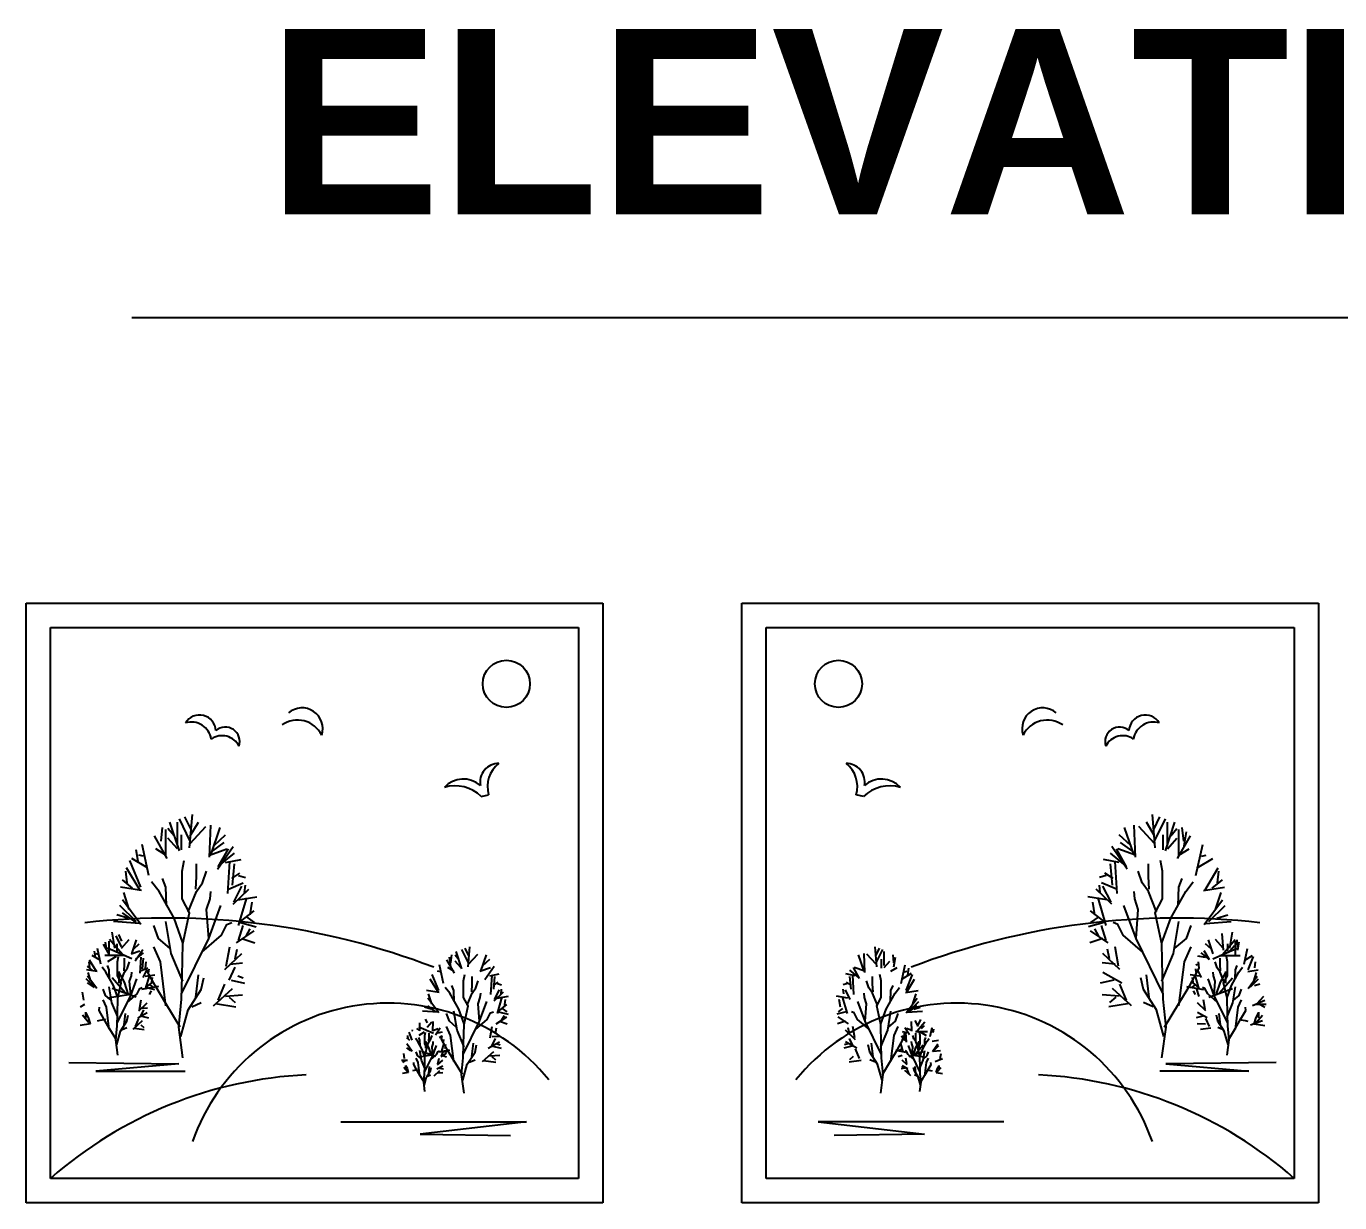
# Model space of a CAD drawing. Header units: inches. Extents: x 6.7 to 49.2, y 11 to 35.8.
# Drawn here: x 46.343 to 46.909, y 13.651 to 14.159 of the extents above; entities that cross this region are included whole.
import ezdxf

# ---------------------------------------------------------------- set-up
doc = ezdxf.new("R2010")
doc.units = ezdxf.units.IN
doc.header["$MEASUREMENT"] = 0
doc.layers.add('02', color=2, linetype='Continuous')
doc.styles.add('HT', font='swisseb.ttf')

msp = doc.modelspace()

# ---------------------------------------------------------------- linework, layer by layer
at = {"layer": '02'}
for p, q in [((46.38817434579303, 14.03283965956213), (47.2567008222284, 14.03283965956213)), ((46.34261989391578, 13.90957110441083), (46.5914061248366, 13.90957110441083)), ((46.34261989391578, 13.650915932162), (46.34261989391578, 13.90957110441083)), ((46.5914061248366, 13.90957110441083), (46.5914061248366, 13.650915932162)), ((46.65140612477606, 13.90957110441083), (46.90019235581329, 13.90957110441083)), ((46.65140612477606, 13.650915932162), (46.65140612477606, 13.90957110441083)), ((46.90019235581329, 13.90957110441083), (46.90019235581329, 13.650915932162)), ((46.35311989389064, 13.89907110440688), (46.58090612486174, 13.89907110440688)), ((46.35311989389064, 13.66141593216595), (46.35311989389064, 13.89907110440688)), ((46.58090612486174, 13.89907110440688), (46.58090612486174, 13.66141593216595)), ((46.66190612486733, 13.89907110440688), (46.88969235572202, 13.89907110440688)), ((46.66190612486733, 13.66141593216595), (46.66190612486733, 13.89907110440688)), ((46.88969235572202, 13.89907110440688), (46.88969235572202, 13.66141593216595)), ((46.538936724264, 13.8261755882311), (46.54211921881122, 13.8269702693258)), ((46.70387552546507, 13.8261755882311), (46.70069303080143, 13.8269702693258)), ((46.36094243308233, 13.71142910128835), (46.40845846881328, 13.71089584574363)), ((46.40845846881328, 13.71089584574363), (46.37268785697577, 13.70769620294302)), ((46.88186981653033, 13.71142910128835), (46.83435378079938, 13.71089584574363)), ((46.83435378079938, 13.71089584574363), (46.8701243927533, 13.70769620294302)), ((46.37268785697577, 13.70769620294302), (46.41112795654388, 13.70769620294302)), ((46.8701243927533, 13.70769620294302), (46.83168429306878, 13.70769620294302)), ((46.47839808052575, 13.68583239698343), (46.55848150405271, 13.68583239698343)), ((46.55848150405271, 13.68583239698343), (46.51256687911862, 13.68049973200393)), ((46.51256687911862, 13.68049973200393), (46.55154091651255, 13.6799664764592)), ((46.7644141690869, 13.68583239698343), (46.68433074567636, 13.68583239698343)), ((46.68433074567636, 13.68583239698343), (46.73024537061045, 13.68049973200393)), ((46.73024537061045, 13.68049973200393), (46.69127133321652, 13.6799664764592)), ((46.58090612486174, 13.66141593216595), (46.35311989389064, 13.66141593216595)), ((46.88969235572202, 13.66141593216595), (46.66190612486733, 13.66141593216595)), ((46.5914061248366, 13.650915932162), (46.34261989391578, 13.650915932162)), ((46.90019235581329, 13.650915932162), (46.65140612477606, 13.650915932162))]:
    msp.add_line(p, q, dxfattribs=at)
for points in [[(46.41340482987633, 13.80686592137933), (46.40871805914847, 13.81653686840288)], [(46.41370094388893, 13.81193012683504), (46.4110614445124, 13.81745982185091)], [(46.41311382125767, 13.80410508670754), (46.4142880666366, 13.81837474962665)], [(46.8296984284714, 13.80410508669299), (46.82852418309247, 13.81837474961209)], [(46.82911130584014, 13.81193012682049), (46.83175080521667, 13.81745982185091)], [(46.82940741985274, 13.80686592136478), (46.8340941905806, 13.81653686838833)], [(46.40080977192318, 13.80686592137933), (46.40139689455444, 13.81285308028307)], [(46.40286214855203, 13.80041327290089), (46.40286214855203, 13.81193012683504)], [(46.40637467390096, 13.80916929216325), (46.40374027991837, 13.81238759072291)], [(46.40871805914847, 13.80271664368481), (46.4046184112847, 13.81515645106699)], [(46.40783992789855, 13.80502001446873), (46.40783992789855, 13.81515645106699)], [(46.41340482987633, 13.80916929216325), (46.41692246050278, 13.81515645106699)], [(46.41340482987633, 13.80594296791675), (46.42014397723304, 13.81331054417094)], [(46.42160923123063, 13.79995580901302), (46.42219635386189, 13.81377603373109)], [(46.42219635386189, 13.80087876246104), (46.42629600184208, 13.81285308028307)], [(46.82061589586718, 13.80087876246104), (46.81651624788699, 13.81285308026851)], [(46.82120301849844, 13.79995580899847), (46.82061589586718, 13.81377603373109)], [(46.82940741985274, 13.80594296791675), (46.82266827249603, 13.81331054415638)], [(46.82940741985274, 13.8091692921487), (46.8258897892263, 13.81515645106699)], [(46.8340941905806, 13.80271664367026), (46.83819383844437, 13.81515645106699)], [(46.83497232183052, 13.80502001446873), (46.83497232183052, 13.81515645106699)], [(46.83643757582811, 13.8091692921487), (46.8390719698107, 13.81238759070836)], [(46.83995010117704, 13.80041327288633), (46.83995010117704, 13.81193012682049)], [(46.84200247780589, 13.80686592136478), (46.84141535517463, 13.81285308026851)], [(46.84200247780589, 13.80410508669299), (46.84317672318483, 13.81100717337246)], [(46.39553587856406, 13.79213076888552), (46.39260537056887, 13.80548550404344)], [(46.40344416590577, 13.79949834512515), (46.39787926392799, 13.80916929216325)], [(46.40783992789855, 13.80363959713283), (46.40374027991837, 13.80824633871523)], [(46.4095961905148, 13.80318213325952), (46.4095961905148, 13.80962675605112)], [(46.42307448522823, 13.80271664368481), (46.42805736996868, 13.80640043180462)], [(46.42366160785949, 13.80502001446873), (46.428639387206, 13.80962675605112)], [(46.81915064186958, 13.80502001446873), (46.81417286252307, 13.80962675603657)], [(46.81973776450084, 13.80271664367026), (46.81475487976039, 13.80640043180462)], [(46.83321605921427, 13.80318213324496), (46.83321605921427, 13.80962675603657)], [(46.83497232183052, 13.80363959713283), (46.8390719698107, 13.80824633870067)], [(46.8393680838233, 13.79949834512515), (46.84493298580108, 13.8091692921487)], [(46.84727637116501, 13.79213076887097), (46.8502068791602, 13.80548550402888)], [(46.39494875581639, 13.79534906744518), (46.38820960857609, 13.79949834512515)], [(46.39084910795262, 13.79811792778925), (46.38997097658628, 13.80318213325952)], [(46.39319249320013, 13.80041327290089), (46.39114011657128, 13.80087876246104)], [(46.40286214855203, 13.80087876246104), (46.39846638655925, 13.80363959713283)], [(46.42160923123063, 13.80087876246104), (46.42922650983726, 13.80363959713283)], [(46.42512686185708, 13.79489160355731), (46.43186600921379, 13.80456255058086)], [(46.42541787059216, 13.79581455700533), (46.42981363258494, 13.80363959713283)], [(46.42571398460476, 13.7962720208932), (46.43244802656753, 13.80180171592362)], [(46.81709826512432, 13.79627202087865), (46.81036422316154, 13.80180171590907)], [(46.81768538787199, 13.79489160354276), (46.81094624051528, 13.80456255058086)], [(46.81739437913691, 13.79581455700533), (46.81299861714413, 13.80363959713283)], [(46.82120301849844, 13.80087876246104), (46.81358573989181, 13.80363959713283)], [(46.83995010117704, 13.80087876246104), (46.84434586316982, 13.80363959713283)], [(46.84786349391268, 13.79534906743062), (46.85460264115298, 13.79949834512515)], [(46.84961975652894, 13.80041327288633), (46.85167213315779, 13.80087876246104)], [(46.38616233722476, 13.78890444465357), (46.3855752145935, 13.79396865010928)], [(46.39172723920254, 13.78567812040707), (46.38586622321216, 13.79534906744518)], [(46.3920182478212, 13.78705853774297), (46.38733147720976, 13.79857539167712)], [(46.41018331326248, 13.71337474961617), (46.40842705052981, 13.72672948477409), (46.4095961905148, 13.73870380258156), (46.4098923045274, 13.74884023917982), (46.41018331326248, 13.7626524382256), (46.41311382125767, 13.77600717338352), (46.4098923045274, 13.78199433228726), (46.4098923045274, 13.79396865010928), (46.41077043589374, 13.79857539167712)], [(46.41252669850999, 13.77647266294368), (46.41604432925286, 13.7852206565192), (46.41867872323544, 13.78890444465357), (46.42044009124564, 13.79396865010928)], [(46.4157533206342, 13.78614360998178), (46.41604432925286, 13.79166527932536), (46.41604432925286, 13.79719497434123)], [(46.428639387206, 13.7976524382291), (46.43537853456272, 13.79903285556499)], [(46.42952262396628, 13.78429770307118), (46.4304007552162, 13.79811792778925)], [(46.43156989520119, 13.78798149119099), (46.43244802656753, 13.79719497434123)], [(46.81417286252307, 13.79765243821454), (46.80743371516635, 13.79903285555044)], [(46.81124235452788, 13.78798149119099), (46.81036422316154, 13.79719497434123)], [(46.81328962576279, 13.78429770307118), (46.81241149451287, 13.79811792778925)], [(46.83028555121908, 13.77647266294368), (46.82676792047621, 13.7852206565192), (46.82413352649363, 13.78890444463902), (46.82237215848343, 13.79396865009473)], [(46.82705892909487, 13.78614360996723), (46.82676792047621, 13.79166527931081), (46.82676792047621, 13.79719497434123)], [(46.83262893646659, 13.71337474961617), (46.83438519919926, 13.72672948477409), (46.83321605921427, 13.73870380258156), (46.83291994520167, 13.74884023917982), (46.83262893646659, 13.7626524382256), (46.8296984284714, 13.77600717336897), (46.83291994520167, 13.78199433228726), (46.83291994520167, 13.79396865009473), (46.83204181383533, 13.79857539167712)], [(46.85108501052653, 13.78567812040707), (46.85694602651691, 13.79534906743062)], [(46.85664991250431, 13.78890444463902), (46.85723703513557, 13.79396865009473)], [(46.38850572258869, 13.7866010738551), (46.38410996059591, 13.79028486198947)], [(46.41018331326248, 13.76311792778576), (46.40637467390096, 13.77370380258505), (46.39993164055684, 13.7852206565192), (46.396710123943, 13.78936190852689)], [(46.40315315717069, 13.77923349761547), (46.40286214855203, 13.78705853774297), (46.40139689455444, 13.79074232586278)], [(46.42981363258494, 13.78614360998178), (46.43625666581264, 13.78890444465357)], [(46.43127888658253, 13.79074232586278), (46.43479141181504, 13.79304569666126)], [(46.43420939457772, 13.79213076888552), (46.43713990257291, 13.79120781543749)], [(46.80860285515135, 13.79213076887097), (46.80567234715616, 13.79120781542294)], [(46.81299861714413, 13.78614360996723), (46.80655558391643, 13.78890444463902)], [(46.81153336314654, 13.79074232586278), (46.80802083791403, 13.7930456966467)], [(46.83262893646659, 13.76311792778576), (46.83643757582811, 13.77370380258505), (46.84288060917223, 13.7852206565192), (46.84610212578608, 13.78936190852689)], [(46.83965909255838, 13.77923349761547), (46.83995010117704, 13.78705853774297), (46.84141535517463, 13.79074232586278)], [(46.85430652714038, 13.7866010738551), (46.85870228913316, 13.79028486197491)], [(46.39231436195021, 13.78567812040707), (46.38323182922957, 13.78705853774297)], [(46.3870404685911, 13.77738759071942), (46.38469708322717, 13.78475516695905)], [(46.42131822261197, 13.76495580900952), (46.42044009124564, 13.77738759071942), (46.42190534524323, 13.78199433228726), (46.42219635386189, 13.7852206565192)], [(46.43186600921379, 13.77969096150334), (46.43860005117656, 13.78614360998178)], [(46.43215701794887, 13.78061391495136), (46.43567464857531, 13.78752402731768)], [(46.43391328056512, 13.78153686839939), (46.44211768191943, 13.78291728573528)], [(46.43684378856031, 13.78475516695905), (46.43713990257291, 13.78798149119099)], [(46.80889896916395, 13.78153686839939), (46.80069456780964, 13.78291728573528)], [(46.81094624051528, 13.77969096148879), (46.80421219855251, 13.78614360996723)], [(46.80596846116876, 13.7847551669445), (46.80567234715616, 13.78798149119099)], [(46.8106552317802, 13.78061391495136), (46.80713760115376, 13.78752402730312)], [(46.8214940271171, 13.76495580900952), (46.82237215848343, 13.77738759070487), (46.82090690448584, 13.78199433228726), (46.82061589586718, 13.7852206565192)], [(46.85049788777886, 13.78567812040707), (46.8595804204995, 13.78705853774297)], [(46.85577178113797, 13.77738759070487), (46.8581151665019, 13.7847551669445)], [(46.38997097658628, 13.77232338524916), (46.38294082061091, 13.77923349761547)], [(46.3920182478212, 13.77094296791326), (46.38410996059591, 13.78153686839939)], [(46.4095961905148, 13.74100717338003), (46.42131822261197, 13.76495580900952), (46.42659211597109, 13.77923349761547)], [(46.43420939457772, 13.77048550403994), (46.43772191992664, 13.78245982184741)], [(46.43450040319638, 13.77186592137584), (46.44094854193443, 13.77693012683155)], [(46.43918717392424, 13.77508421992095), (46.44006530517416, 13.78061391495136)], [(46.80831184653269, 13.77186592136129), (46.80186370779464, 13.776930126817)], [(46.80362507580483, 13.77508421992095), (46.80274694455491, 13.78061391495136)], [(46.80860285515135, 13.77048550402539), (46.80509032980243, 13.78245982184741)], [(46.83321605921427, 13.74100717336548), (46.8214940271171, 13.76495580900952), (46.81622013375798, 13.77923349761547)], [(46.85079400190787, 13.77094296791326), (46.85870228913316, 13.78153686839939)], [(46.85284127314279, 13.77232338524916), (46.85987142911816, 13.77923349761547)], [(46.39143623058388, 13.77140043180113), (46.38030132123438, 13.77232338524916)], [(46.38645334584342, 13.77370380258505), (46.38176657523198, 13.77508421992095)], [(46.38997097658628, 13.77186592137584), (46.38410996059591, 13.77600717338352)], [(46.41018331326248, 13.7465368683959), (46.40520553391596, 13.75851118621792), (46.40286214855203, 13.77232338524916)], [(46.41838771461678, 13.75896865010579), (46.42688312458975, 13.76633622634542), (46.42922650983726, 13.77094296791326), (46.43127888658253, 13.77186592137584)], [(46.43508752594406, 13.77186592137584), (46.44182667330077, 13.77002001446523)], [(46.43772191992664, 13.77416929215976), (46.44094854193443, 13.77186592137584)], [(46.80772472378501, 13.77186592136129), (46.8009855764283, 13.77002001446523)], [(46.80509032980243, 13.77416929214521), (46.80186370779464, 13.77186592136129)], [(46.82442453511229, 13.75896865009124), (46.81592912513932, 13.76633622634542), (46.81358573989181, 13.77094296791326), (46.81153336314654, 13.77186592136129)], [(46.83262893646659, 13.7465368683959), (46.83760671581311, 13.75851118621792), (46.83995010117704, 13.77232338524916)], [(46.85137601914519, 13.77140043180113), (46.86251092849469, 13.77232338524916)], [(46.85635890388565, 13.77370380258505), (46.86104567449709, 13.77508421992095)], [(46.38088844386564, 13.76081455700184), (46.37971419848671, 13.76771664368131)], [(46.38370864741208, 13.76128503600627), (46.38136526216456, 13.76612050952533)], [(46.38385670441838, 13.76381713874141), (46.38253695478832, 13.76658198624934)], [(46.4046184112847, 13.76081455700184), (46.39963552654424, 13.76495580900952), (46.39758825519291, 13.77048550403994)], [(46.43333126321139, 13.76311792778576), (46.44094854193443, 13.76818213325602)], [(46.43420939457772, 13.7640328555615), (46.43625666581264, 13.77048550403994)], [(46.43743091119157, 13.76587876245755), (46.43918717392424, 13.76910508670405)], [(46.80948098651768, 13.76311792778576), (46.80186370779464, 13.76818213324147)], [(46.8053813385375, 13.76587876245755), (46.80362507580483, 13.7691050866895)], [(46.80860285515135, 13.7640328555615), (46.80655558391643, 13.77048550402539)], [(46.83819383844437, 13.76081455700184), (46.84317672318483, 13.76495580900952), (46.84522399453616, 13.77048550402539)], [(46.85924910656811, 13.75990461867038), (46.85866198393686, 13.76703945012266)], [(46.86192380586343, 13.76081455700184), (46.86309805124236, 13.76771664368131)], [(46.37477417181415, 13.75391745976664), (46.37330891781656, 13.7605948273456)], [(46.3787283154268, 13.75760124788646), (46.37594586443791, 13.76243672140551)], [(46.3774111184355, 13.75990461867038), (46.37682399580424, 13.76335566201739)], [(46.38820960857609, 13.756207815434), (46.37766692725179, 13.76081455700184)], [(46.37843730680814, 13.75805871177433), (46.37843730680814, 13.76381713874141)], [(46.38410996059591, 13.75804569665776), (46.37854505861813, 13.76449834512166)], [(46.38180432778952, 13.75944314194637), (46.38180432778952, 13.76266545334217)], [(46.38370864741208, 13.76082355928226), (46.38707822114864, 13.76450734740208)], [(46.38810440940486, 13.75829145654713), (46.39015423339495, 13.76427861546542)], [(46.38883703652007, 13.76036208255825), (46.39132592613512, 13.76266545334217)], [(46.38956966351887, 13.75529787710254), (46.39293923713902, 13.76013335060704)], [(46.40286214855203, 13.73594296790977), (46.40051876330452, 13.7548273980981), (46.39758825519291, 13.76127202088971)], [(46.4289355012186, 13.7529814911875), (46.4304007552162, 13.76127202088971)], [(46.43274414058013, 13.756207815434), (46.43362227194646, 13.76034906744168)], [(46.43567464857531, 13.76495580900952), (46.44123955055309, 13.76311792778576)], [(46.53341961403547, 13.75435479707518), (46.53060755164532, 13.76015736528349)], [(46.53359728244303, 13.75739332034279), (46.53201358284039, 13.76071113735522)], [(46.53324500886427, 13.75269829626338), (46.5339495561382, 13.76126009402357)], [(46.70956724074838, 13.75269829629248), (46.70886269347446, 13.76126009403812)], [(46.70921496716963, 13.75739332035734), (46.71079866677226, 13.76071113738432)], [(46.70939263557719, 13.75435479708974), (46.71220469796734, 13.7601573653126)], [(46.80713760115376, 13.76495580900952), (46.80157269917598, 13.76311792778576)], [(46.81006810914894, 13.75620781541945), (46.80918997778261, 13.76034906742713)], [(46.81387674851047, 13.7529814911875), (46.81241149451287, 13.76127202088971)], [(46.83995010117704, 13.73594296790977), (46.84229348642455, 13.75482739808355), (46.84522399453616, 13.76127202088971)], [(46.853975213209, 13.76036208255825), (46.85148632359395, 13.76266545334217)], [(46.85470784032421, 13.75829145654713), (46.85265801633412, 13.76427861545087)], [(46.85460264115298, 13.75620781541945), (46.86514532247728, 13.76081455700184)], [(46.85910360231699, 13.76082355928226), (46.85573402858043, 13.76450734740208)], [(46.85870228913316, 13.75804569664321), (46.86426719111094, 13.76449834512166)], [(46.86100792193955, 13.75944314194637), (46.86100792193955, 13.76266545334217)], [(46.86188605330588, 13.75967187388303), (46.86393587729597, 13.76197524466695)], [(46.86437494292093, 13.75805871175978), (46.86437494292093, 13.76381713872685)], [(46.86540113129357, 13.76128503600627), (46.86510756991973, 13.76427861545087)], [(46.86540113129357, 13.75990461867038), (46.86598825392483, 13.76335566200284)], [(46.86803807791492, 13.75391745975209), (46.86950333191251, 13.76059482733105)], [(46.37008740108629, 13.75230429764339), (46.36979383982887, 13.75483640037853)], [(46.37286985207518, 13.75069113552015), (46.36993934408, 13.7555266090392)], [(46.37448061044032, 13.7555266090392), (46.37111103682017, 13.75760124788646)], [(46.37243078645022, 13.75691103921124), (46.37199172082526, 13.75944314194637)], [(46.37360247907398, 13.75805871177433), (46.37257629081776, 13.75829145654713)], [(46.38528420597484, 13.75758823276989), (46.37649268187286, 13.75758823276989)], [(46.38147556661332, 13.75713076888202), (46.37766692725179, 13.7548273980981)], [(46.38209788916336, 13.71453945013197), (46.38121975779703, 13.72121681771093), (46.38180432778952, 13.72720397661466), (46.38195238479582, 13.73227219490652), (46.38209788916336, 13.73917829443669), (46.38356314316096, 13.74585566201565), (46.38195238479582, 13.74884924146024), (46.38195238479582, 13.75483640037853), (46.38239145042078, 13.75713977116245)], [(46.38326958178712, 13.74608840678845), (46.38502839715855, 13.75046240358349), (46.38634559414984, 13.75230429764339), (46.38722627815494, 13.75483640037853)], [(46.38488289279101, 13.7509238803075), (46.38502839715855, 13.75368471497929), (46.38502839715855, 13.75644956248722)], [(46.38781084814744, 13.75829145654713), (46.39161948750896, 13.75967187388303)], [(46.38986322477629, 13.75598808576321), (46.39323024575768, 13.7587529332857)], [(46.39176754451526, 13.75000092685947), (46.39220661014022, 13.75691103921124)], [(46.39279118013272, 13.75184282091938), (46.39323024575768, 13.75644956248722)], [(46.40901417327748, 13.72672948477409), (46.40286214855203, 13.73686592137235), (46.39817537794059, 13.74469096149985), (46.39407062456647, 13.75205853773948), (46.39436673857907, 13.7548273980981)], [(46.42834837858734, 13.75160107385161), (46.43567464857531, 13.75851118621792)], [(46.4304007552162, 13.75390444465008), (46.43596565719398, 13.7543619085234)], [(46.52744321567641, 13.74993425132267), (46.52410427453631, 13.75573681954554)], [(46.52586257931014, 13.75269829626338), (46.52515803203622, 13.75683954827106)], [(46.52586257931014, 13.75435479707518), (46.5262148528889, 13.75794709241451)], [(46.52920152045024, 13.75573681954554), (46.52762088408397, 13.75766779866969)], [(46.53008067289537, 13.75241900253311), (46.52762088408397, 13.75518304747381)], [(46.53060755164532, 13.75186523046138), (46.52814776295034, 13.75932911488487)], [(46.53341961403547, 13.75380102500346), (46.53746310244949, 13.75822157074142)], [(46.53869452847337, 13.7507625017213), (46.54115431728476, 13.75794709241451)], [(46.53957368091849, 13.75324725293173), (46.54256034847984, 13.75601129787244)], [(46.70411772113928, 13.7507625017504), (46.70165793232789, 13.75794709242907)], [(46.70446999471804, 13.75020872967868), (46.70411772113928, 13.75850086450079)], [(46.70939263557719, 13.75380102501801), (46.70534914716316, 13.75822157077052)], [(46.71167781910097, 13.75214452422076), (46.71167781910097, 13.75601129788699)], [(46.71273157671729, 13.75324725294628), (46.71273157671729, 13.75932911489942)], [(46.71273157671729, 13.75241900254766), (46.71519136552868, 13.75518304748836)], [(46.71694967030251, 13.75435479708974), (46.71659739672376, 13.75794709242907)], [(46.71694967030251, 13.75269829629248), (46.71765421757644, 13.75683954828562)], [(46.81241149451287, 13.75390444463553), (46.80684659253509, 13.7543619085234)], [(46.81446387114173, 13.75160107385161), (46.80713760115376, 13.75851118621792)], [(46.83379807645159, 13.72672948477409), (46.83995010117704, 13.73686592137235), (46.84463687178848, 13.74469096149985), (46.8487416251626, 13.75205853773948), (46.84844551115, 13.75482739808355)], [(46.85148632359395, 13.75667829442388), (46.8481167499738, 13.75736850309911)], [(46.85294902495278, 13.75598808576321), (46.84958200397139, 13.75875293327114)], [(46.85309708195908, 13.75575935382655), (46.85089920096269, 13.75967187388303)], [(46.85954266794195, 13.74608840678845), (46.85778385257052, 13.75046240358349), (46.85646665557923, 13.75230429764339), (46.85558597157413, 13.75483640036397)], [(46.85752804375423, 13.75758823275534), (46.86631956785621, 13.75758823275534)], [(46.85792935693806, 13.7509238803075), (46.85778385257052, 13.75368471497929), (46.85778385257052, 13.75644956248722)], [(46.86071436056571, 13.71453945013197), (46.86159249193204, 13.72121681771093), (46.86100792193955, 13.72720397661466), (46.86085986493325, 13.73227219490652), (46.86071436056571, 13.73917829443669), (46.85924910656811, 13.74585566200109), (46.86085986493325, 13.74884924146024), (46.86085986493325, 13.75483640036397), (46.86042079930829, 13.75713977114789)], [(46.86833163928875, 13.7555266090392), (46.8717012129089, 13.75760124788646)], [(46.86979689328635, 13.75138134419537), (46.87214027865028, 13.75713977114789)], [(46.87272484864278, 13.75230429764339), (46.8730184099002, 13.75483640036397)], [(46.37316341344902, 13.75069113552015), (46.3686221470887, 13.75138134419537)], [(46.37125909382647, 13.75115261224416), (46.36906121283008, 13.75299450631862)], [(46.37301535644272, 13.74332355928052), (46.36906121283008, 13.74862050952358)], [(46.37052646682767, 13.74654587067632), (46.3693547740875, 13.75022965879613)], [(46.38209788916336, 13.73941103920949), (46.38019356942439, 13.74470397661641), (46.37697205281054, 13.75046240358349), (46.37536129444541, 13.75253302958005)], [(46.37858281117568, 13.74746882412434), (46.37843730680814, 13.75138134419537), (46.37770467980934, 13.75322323825528)], [(46.38264470659831, 13.74561391494787), (46.38264470659831, 13.75067812040358)], [(46.38674945997244, 13.74054970949216), (46.38498809184583, 13.74607137883574), (46.38264470659831, 13.75022065651571)], [(46.3876653437799, 13.74032997982137), (46.38722627815494, 13.74654587067632), (46.38795890515374, 13.74884924146024), (46.38810440940486, 13.75046240358349)], [(46.39191304876638, 13.7509238803075), (46.39513456549665, 13.75230429764339)], [(46.39308474150656, 13.74815903279957), (46.39484355676157, 13.75161408898272)], [(46.39396287275648, 13.74862050952358), (46.39806507349184, 13.74931071818425)], [(46.39411092976277, 13.74309482734386), (46.39586719249544, 13.74908198624759)], [(46.39542812675407, 13.75022965879613), (46.39557618376037, 13.75184282091938)], [(46.4157533206342, 13.73962675604414), (46.41692246050278, 13.74929770306769)], [(46.4301046412036, 13.74699433228377), (46.43274414058013, 13.75252402731418)], [(46.43391328056512, 13.74884023917982), (46.43625666581264, 13.74791728573179)], [(46.52058766487224, 13.74247036689919), (46.51777560248209, 13.74938047925095)], [(46.52129221214616, 13.75048320799103), (46.52006078612229, 13.7507625017213)], [(46.52269824334124, 13.74551370558472), (46.52093993845099, 13.75352654666201)], [(46.52709400533402, 13.7507625017213), (46.52445654811507, 13.75241900253311)], [(46.53148670409044, 13.69826009404348), (46.53043294647412, 13.70627293512077), (46.53113443051168, 13.71345752581398), (46.53131209891924, 13.71953938776712), (46.53148670409044, 13.72782670718586), (46.53324500886427, 13.7358395482777), (46.53131209891924, 13.73943184361703), (46.53131209891924, 13.74661643431024), (46.5318389776692, 13.74938047925095)], [(46.5348287084669, 13.74192141023083), (46.5350033136381, 13.74523441183989), (46.5350033136381, 13.74855222885232)], [(46.53834225489462, 13.7507625017213), (46.54291262205859, 13.75241900253311)], [(46.5404528332472, 13.74717020638197), (46.54449632166123, 13.75297277460483)], [(46.54256034847984, 13.74882670717922), (46.54660383689387, 13.74965495757785)], [(46.54309029046615, 13.74081386608738), (46.54361716933252, 13.74910600092405)], [(46.54431865325367, 13.74302413897091), (46.54484553212004, 13.74855222885232)], [(46.70025190113282, 13.74882670720833), (46.69620841271879, 13.74965495760695)], [(46.70200714267028, 13.74799845679515), (46.69796671749262, 13.75131627380758)], [(46.69849359635899, 13.74302413898547), (46.69796671749262, 13.74855222886687)], [(46.6997219591465, 13.74081386611649), (46.69919508028013, 13.7491060009386)], [(46.70218481107784, 13.74772397846825), (46.6995473539753, 13.75241900254766)], [(46.70446999471804, 13.7507625017504), (46.69989962755406, 13.75241900254766)], [(46.70798354114575, 13.74192141024539), (46.70780893597455, 13.74523441185444), (46.70780893597455, 13.74855222886687)], [(46.71132554552221, 13.69826009404348), (46.71237930313853, 13.70627293513532), (46.71167781910097, 13.71345752581398), (46.71150015069341, 13.71953938778167), (46.71132554552221, 13.72782670720041), (46.70956724074838, 13.73583954829225), (46.71150015069341, 13.73943184363158), (46.71150015069341, 13.7466164343248), (46.71097327194346, 13.7493804792655)], [(46.71571824427863, 13.7507625017504), (46.71835570149759, 13.75241900254766)], [(46.72011400627142, 13.74551370559927), (46.72187231116166, 13.75352654669111)], [(46.72046627996659, 13.74744468472342), (46.72450976838061, 13.74993425133723)], [(46.72152003746649, 13.75048320800558), (46.72275146349037, 13.7507625017504)], [(46.72222458474042, 13.74247036691374), (46.72503664713057, 13.7493804792655)], [(46.72292606866156, 13.7491060009386), (46.72345294752793, 13.75214452422076)], [(46.81534200250806, 13.74561391494787), (46.80713760115376, 13.75022065651571)], [(46.82705892909487, 13.73962675602958), (46.8258897892263, 13.74929770306769)], [(46.84884937697259, 13.74862050952358), (46.84474717623723, 13.74931071818425)], [(46.8487013199663, 13.7430948273293), (46.84694505723363, 13.74908198624759)], [(46.8487013199663, 13.75391745975209), (46.8472360659687, 13.75345598302808)], [(46.847384122975, 13.75022965879613), (46.8472360659687, 13.75184282091938)], [(46.84972750822251, 13.74815903278501), (46.8479686929675, 13.75161408896817)], [(46.85514690594917, 13.74032997982137), (46.85558597157413, 13.74654587067632), (46.85485334457533, 13.74884924146024), (46.85470784032421, 13.75046240358349)], [(46.85606278975663, 13.74054970949216), (46.85782415788324, 13.74607137883574), (46.86016754313076, 13.75022065651571)], [(46.86016754313076, 13.74561391494787), (46.86016754313076, 13.75067812040358)], [(46.86071436056571, 13.73941103920949), (46.86261868030468, 13.74470397661641), (46.86584019691853, 13.75046240358349), (46.86745095528366, 13.75253302958005)], [(46.86422943855339, 13.74746882412434), (46.86437494292093, 13.75138134419537), (46.86510756991973, 13.75322323825528)], [(46.86964883628005, 13.75069113552015), (46.87419010264037, 13.75138134419537)], [(46.86979689328635, 13.74332355928052), (46.87375103689899, 13.74862050952358)], [(46.8722857829014, 13.74654587067632), (46.87345747564157, 13.75022965879613)], [(46.37199172082526, 13.74401376794119), (46.36847664283758, 13.74746882412434)], [(46.37199172082526, 13.74378503600453), (46.36906121283008, 13.74585566201565)], [(46.37931543817447, 13.73825935382481), (46.37682399580424, 13.74032997982137), (46.37580036018679, 13.74309482734386)], [(46.38209788916336, 13.73112050952183), (46.37960899943189, 13.73710766842557), (46.37843730680814, 13.74401376794119)], [(46.38528420597484, 13.74147266294019), (46.37971419848671, 13.74791728573179)], [(46.38997097658628, 13.73962675604414), (46.37971419848671, 13.74331054416395)], [(46.38180432778952, 13.7283556620139), (46.3876653437799, 13.74032997982137), (46.39030229051767, 13.74746882412434)], [(46.38620008978231, 13.73733640037678), (46.39044779476879, 13.7410201884966), (46.39161948750896, 13.74332355928052), (46.39264567576518, 13.74378503600453)], [(46.39963552654424, 13.74423349761198), (46.39465774719773, 13.74331054416395), (46.39231436195021, 13.74285308027608)], [(46.39425643413031, 13.74378503600453), (46.39748050349934, 13.74631713873966)], [(46.39454999550415, 13.74378503600453), (46.3979195691243, 13.7428620825565)], [(46.39586719249544, 13.74493672140376), (46.39748050349934, 13.74378503600453)], [(46.39659981949424, 13.74539418527708), (46.3970388851192, 13.74815903279957)], [(46.40930518189614, 13.7225882327664), (46.41252669850999, 13.73410508670056), (46.41809670588171, 13.74285308027608), (46.4192658458667, 13.74791728573179)], [(46.42337059924083, 13.73594296790977), (46.43156989520119, 13.74331054416395)], [(46.42541787059216, 13.73824633870824), (46.42834837858734, 13.74515645106)], [(46.43098277256993, 13.74699433228377), (46.43684378856031, 13.74561391494787)], [(46.52041305970104, 13.74164211650056), (46.51689645003697, 13.74744468470887)], [(46.53148670409044, 13.72810600093068), (46.52920152045024, 13.73445752580735), (46.52533570056019, 13.74136763815911), (46.52340279049875, 13.74385238936954)], [(46.52726861050522, 13.73777534281978), (46.52709400533402, 13.74247036689919), (46.5262148528889, 13.74468063976817)], [(46.53289273528551, 13.73611884202252), (46.5350033136381, 13.74136763815911), (46.53658395012079, 13.74357791104264), (46.53764077085705, 13.74661643431024)], [(46.54414404808247, 13.74468063976817), (46.54625156331511, 13.74606266223852)], [(46.5459023528563, 13.74551370558472), (46.54766065774655, 13.74495993351299)], [(46.54748298922257, 13.74108834442884), (46.54766065774655, 13.74302413897091)], [(46.69690989675635, 13.74551370559927), (46.69515159186611, 13.74495993352754)], [(46.69532926039008, 13.74108834444339), (46.69515159186611, 13.74302413898547)], [(46.69866820153018, 13.74468063978272), (46.69656068629754, 13.74606266225307)], [(46.70991951432714, 13.73611884203708), (46.70780893597455, 13.74136763817366), (46.70622829949187, 13.74357791105719), (46.7051714787556, 13.7466164343248)], [(46.71132554552221, 13.72810600094524), (46.71361072916241, 13.7344575258219), (46.71747654905246, 13.74136763817366), (46.7194094591139, 13.74385238938409)], [(46.71554363910744, 13.73777534283433), (46.71571824427863, 13.74247036691374), (46.71659739672376, 13.74468063978272)], [(46.72239918991161, 13.74164211651511), (46.72591579957569, 13.74744468472342)], [(46.81182947715914, 13.74699433228377), (46.80596846116876, 13.74561391494787)], [(46.81944165048824, 13.73594296790977), (46.81124235452788, 13.74331054416395)], [(46.81739437913691, 13.73824633869369), (46.81446387114173, 13.74515645106)], [(46.83350706783293, 13.7225882327664), (46.83028555121908, 13.73410508670056), (46.82471554384736, 13.74285308027608), (46.82354640386237, 13.74791728573179)], [(46.84317672318483, 13.74423349761198), (46.84815450253134, 13.74331054416395), (46.85049788777886, 13.74285308027608)], [(46.84855581559876, 13.74378503600453), (46.84533174622973, 13.74631713872511)], [(46.84694505723363, 13.74493672138921), (46.84533174622973, 13.74378503600453)], [(46.84621243023483, 13.74539418527708), (46.84577336460987, 13.74815903278501)], [(46.8487013199663, 13.73986850309736), (46.84767768423242, 13.7430948273293)], [(46.85661215994676, 13.73733640036223), (46.85236445496028, 13.7410201884966), (46.85119276222011, 13.74332355928052), (46.85016657396389, 13.74378503600453)], [(46.86100792193955, 13.72835566199935), (46.85514690594917, 13.74032997982137), (46.8525099592114, 13.74746882412434)], [(46.85284127314279, 13.73962675602958), (46.86309805124236, 13.74331054416395)], [(46.85752804375423, 13.74147266294019), (46.86309805124236, 13.74791728573179)], [(46.86071436056571, 13.73112050952183), (46.86320325029718, 13.73710766842557), (46.86437494292093, 13.74401376794119)], [(46.8634968115546, 13.73825935382481), (46.86598825392483, 13.74032997982137), (46.86701188954228, 13.7430948273293)], [(46.87082052890381, 13.74401376794119), (46.87433560689149, 13.74746882412434)], [(46.87257934427524, 13.74470397661641), (46.87492272963917, 13.74539418527708)], [(46.36745045446494, 13.73825935382481), (46.36686333183368, 13.74171039715727)], [(46.37843730680814, 13.72582355927877), (46.37726561418438, 13.73526577436566), (46.37580036018679, 13.73848808576146)], [(46.38674945997244, 13.74054970949216), (46.37766692725179, 13.73916929215627)], [(46.39147398314142, 13.73434282091764), (46.39220661014022, 13.73848808576146)], [(46.39572168812791, 13.74079145654538), (46.39659981949424, 13.74240461866863)], [(46.41399195250759, 13.73548550403645), (46.41809670588171, 13.73732338524566)], [(46.428639387206, 13.74008421991745), (46.43596565719398, 13.74054970949216)], [(46.4301046412036, 13.73962675604414), (46.43274414058013, 13.73732338524566)], [(46.5207653332798, 13.74164211650056), (46.5153158136707, 13.74247036689919)], [(46.52058766487224, 13.73280102501009), (46.51584269253706, 13.73915736529013)], [(46.51760099731089, 13.73666779867633), (46.51619496611582, 13.74108834442884)], [(46.53113443051168, 13.71483954828433), (46.53816764972342, 13.72920872965621), (46.54133198569232, 13.73777534281978)], [(46.53816764972342, 13.72920872965621), (46.53764077085705, 13.73666779867633), (46.53851992330218, 13.73943184361703), (46.53869452847337, 13.74136763815911)], [(46.54449632166123, 13.73804982114668), (46.54853674683889, 13.74192141023083)], [(46.54467092683242, 13.7386035932184), (46.54678150530142, 13.74274966062946)], [(46.54572468444874, 13.73915736529013), (46.55064732530789, 13.73998561568876)], [(46.5459023528563, 13.73252654666864), (46.54800986808894, 13.73971113736186)], [(46.54888902041765, 13.73528577620597), (46.54941589928401, 13.7386035932184)], [(46.69708756516391, 13.73915736530468), (46.69216492430476, 13.73998561570331)], [(46.69392322919501, 13.73528577622053), (46.69339635032864, 13.73860359323296)], [(46.69690989675635, 13.73252654668319), (46.69480238152371, 13.73971113737641)], [(46.69814132278023, 13.73860359323296), (46.69603074431123, 13.74274966065856)], [(46.71167781910097, 13.71483954828433), (46.70464459988924, 13.72920872967076), (46.70148026392033, 13.73777534283433)], [(46.70464459988924, 13.72920872967076), (46.7051714787556, 13.73666779869088), (46.70429232631048, 13.73943184363158), (46.70411772113928, 13.74136763817366)], [(46.72204691633286, 13.74164211651511), (46.72749643594196, 13.74247036691374)], [(46.72222458474042, 13.73280102502465), (46.72696955707559, 13.73915736530468)], [(46.72345294752793, 13.73362927542327), (46.72767104111315, 13.73777534283433)], [(46.72521125230176, 13.73666779869088), (46.72661728349684, 13.74108834444339)], [(46.81417286252307, 13.74008421991745), (46.80684659253509, 13.74054970949216)], [(46.81270760852547, 13.73962675602958), (46.81006810914894, 13.73732338524566)], [(46.82882029722148, 13.73548550403645), (46.82471554384736, 13.73732338524566)], [(46.84709056160116, 13.74079145654538), (46.84621243023483, 13.74240461866863)], [(46.85133826658765, 13.73434282091764), (46.85060563958885, 13.73848808576146)], [(46.86437494292093, 13.72582355927877), (46.86554663554469, 13.73526577436566), (46.86701188954228, 13.73848808576146)], [(46.8717012129089, 13.73595598302633), (46.87697255362926, 13.73825935382481)], [(46.87375103689899, 13.73687492363822), (46.87653348788788, 13.74010124788471)], [(46.36774401583878, 13.7364174597649), (46.36583969609981, 13.73526577436566)], [(46.36964833546133, 13.7285884067867), (46.36686333183368, 13.7318107181825)], [(46.36832858583128, 13.73065903279782), (46.36832858583128, 13.7331911355184)], [(46.37038096246013, 13.72812693006269), (46.36950027845504, 13.73088776473448), (46.36832858583128, 13.73296240358174)], [(46.38151331917086, 13.72121681771093), (46.37843730680814, 13.72628503600278), (46.37609392144421, 13.73019755607381), (46.37404154481536, 13.73388134419362), (46.37418960182166, 13.73526577436566)], [(46.38165882342199, 13.71914619169981), (46.38326958178712, 13.72490461866689), (46.38605458553118, 13.72927861546193), (46.38663915540727, 13.7318107181825)], [(46.38488289279101, 13.72766545333868), (46.38546746278351, 13.73250092685773)], [(46.39074135614263, 13.73065903279782), (46.39484355676157, 13.73296240358174)], [(46.39118042176759, 13.73365261224241), (46.39484355676157, 13.73710766842557)], [(46.39205855313392, 13.73134924145849), (46.39337830276398, 13.73411408898098)], [(46.39220661014022, 13.73480429764165), (46.39498906112911, 13.73503302957831)], [(46.42424873060716, 13.73686592137235), (46.43303514919879, 13.73548550403645)], [(46.52023845452985, 13.73307550333699), (46.51355750889687, 13.73362927540872)], [(46.51724872373214, 13.73445752580735), (46.51443666134199, 13.73528577620597)], [(46.51935930208472, 13.73335479708182), (46.51584269253706, 13.7358395482777)], [(46.52814776295034, 13.72672397846033), (46.52515803203622, 13.72920872965621), (46.52392966936512, 13.73252654666864)], [(46.53148670409044, 13.71815736529676), (46.5285000365291, 13.72534195598998), (46.52709400533402, 13.73362927540872)], [(46.53640934483317, 13.72561643431688), (46.54150659086352, 13.73003698006939), (46.54291262205859, 13.73280102501009), (46.54414404808247, 13.73335479708182)], [(46.5460769580275, 13.73335479708182), (46.54994584127033, 13.73639332034942)], [(46.54642923172267, 13.73335479708182), (46.5504727201367, 13.73224725293837)], [(46.54783526291774, 13.72976250172794), (46.54888902041765, 13.73169829627001)], [(46.54800986808894, 13.73473681955217), (46.54994584127033, 13.73335479708182)], [(46.69638301788999, 13.73335479708182), (46.69233952947596, 13.73224725295292)], [(46.69480238152371, 13.73473681956672), (46.69286640834233, 13.73335479708182)], [(46.70640290477948, 13.72561643433143), (46.70130565874913, 13.73003698006939), (46.69989962755406, 13.73280102502465), (46.69866820153018, 13.73335479708182)], [(46.71132554552221, 13.71815736531132), (46.71431221308356, 13.72534195598998), (46.71571824427863, 13.73362927542327)], [(46.71466448666231, 13.72672397847488), (46.71765421757644, 13.72920872967076), (46.71888258024754, 13.73252654668319)], [(46.72257379508281, 13.73307550335155), (46.72925474071579, 13.73362927542327)], [(46.72345294752793, 13.73335479708182), (46.72696955707559, 13.73583954829225)], [(46.72556352588052, 13.7344575258219), (46.72837558827067, 13.73528577622053)], [(46.81856351912191, 13.73686592137235), (46.80977710053028, 13.73548550403645)], [(46.85163182796148, 13.73365261224241), (46.8479686929675, 13.73710766842557)], [(46.85207089358644, 13.73065903279782), (46.8479686929675, 13.73296240358174)], [(46.86115342630708, 13.71914619169981), (46.85954266794195, 13.72490461866689), (46.85675766419789, 13.72927861546193), (46.8561730943218, 13.7318107181825)], [(46.85792935693806, 13.72766545333868), (46.85734478694556, 13.73250092685773)], [(46.86129893055821, 13.72121681771093), (46.86437494292093, 13.72628503600278), (46.86671832828486, 13.73019755607381), (46.86877070491371, 13.73388134419362), (46.86862264790742, 13.73526577436566)], [(46.87243128726894, 13.72812693006269), (46.87331197127403, 13.73088776473448), (46.87448366389779, 13.73296240358174)], [(46.87316391426774, 13.73664619170156), (46.87755967626052, 13.73664619170156)], [(46.87316391426774, 13.7285884067867), (46.87594891789539, 13.7318107181825)], [(46.87448366389779, 13.73065903279782), (46.87448366389779, 13.7331911355184)], [(46.87506823389029, 13.7364174597649), (46.87697255362926, 13.73526577436566)], [(46.37038096246013, 13.72812693006269), (46.36583969609981, 13.72743672140202)], [(46.37682399580424, 13.7299688241226), (46.37433510607278, 13.72950734739858), (46.37316341344902, 13.72927861546193)], [(46.38400220878592, 13.72559482734211), (46.38605458553118, 13.72651376793944)], [(46.38869153215254, 13.72582355927877), (46.39279118013272, 13.72950734739858)], [(46.38913059777749, 13.72628503600278), (46.39352380713152, 13.72559482734211)], [(46.38971516776999, 13.72697524467801), (46.39118042176759, 13.73043030084661)], [(46.39205855313392, 13.72766545333868), (46.39337830276398, 13.72651376793944)], [(46.39249761875888, 13.73134924145849), (46.39542812675407, 13.73065903279782)], [(46.5124391002644, 13.7252101181846), (46.51112037159672, 13.72603836858322)], [(46.51830248123204, 13.72395993351963), (46.5119768725306, 13.72672397846033)], [(46.5124391002644, 13.72507047131218), (46.5124391002644, 13.72852552749534)], [(46.51569073887711, 13.72852552749534), (46.51489888907579, 13.73018443600883)], [(46.51560190467333, 13.72672937982567), (46.51762364882214, 13.72893965269465)], [(46.5180632250447, 13.72493323215601), (46.51823936189228, 13.72907929956706)], [(46.5180632250447, 13.7252101181846), (46.5203484086849, 13.72603836858322)], [(46.51911851422099, 13.72341397051493), (46.52114025848621, 13.72631525462636)], [(46.52709400533402, 13.71180102501673), (46.52568797413895, 13.723131683121), (46.52392966936512, 13.72699845678723)], [(46.5427380168874, 13.72202413897755), (46.54361716933252, 13.72699845678723)], [(46.5450232005276, 13.72395993351963), (46.54555007927755, 13.72644468471551)], [(46.54537547410635, 13.72810600093068), (46.54994584127033, 13.73114452419829)], [(46.54678150530142, 13.72920872965621), (46.55012044644153, 13.72810600093068)], [(46.69603074431123, 13.72920872967076), (46.69269180317113, 13.72810600094524)], [(46.6974367755063, 13.72810600094524), (46.69286640834233, 13.73114452421284)], [(46.69778904908506, 13.72395993351963), (46.69726217033511, 13.72644468473006)], [(46.70007423272526, 13.72202413897755), (46.69919508028013, 13.72699845680178)], [(46.71571824427863, 13.71180102501673), (46.71712427547371, 13.723131683121), (46.71888258024754, 13.72699845680178)], [(46.72369373539166, 13.72341397052948), (46.72167199112644, 13.72631525464091)], [(46.72474902456796, 13.72521011819915), (46.72246384092776, 13.72603836859777)], [(46.72474902456796, 13.72493323215601), (46.72457288772037, 13.72907929958162)], [(46.72721034493932, 13.72769727711126), (46.72615505576303, 13.72949342478093)], [(46.72696955707559, 13.72506266225971), (46.73030849833211, 13.72893425134386)], [(46.72721034493932, 13.72700626586881), (46.7286163761344, 13.72990754998024)], [(46.72887981562579, 13.72603836859777), (46.73010970997328, 13.72742039106813)], [(46.73257103034464, 13.72258572013085), (46.73345018278977, 13.7265921406695)], [(46.73397706153972, 13.72438186780052), (46.73424050091469, 13.72590112942705)], [(46.85031463097019, 13.73134924145849), (46.847384122975, 13.73065903279782)], [(46.85148632359395, 13.72789418527534), (46.84782318859996, 13.72812693006269)], [(46.85368165195158, 13.72628503600278), (46.84928844259755, 13.72559482734211)], [(46.85309708195908, 13.72697524466345), (46.85163182796148, 13.73043030084661)], [(46.85881004094315, 13.72559482734211), (46.85675766419789, 13.72651376793944)], [(46.86598825392483, 13.7299688241226), (46.86847714365629, 13.72950734739858), (46.86964883628005, 13.72927861546193)], [(46.87082052890381, 13.72766545333868), (46.87594891789539, 13.72950734739858)], [(46.87243128726894, 13.72812693006269), (46.87697255362926, 13.72743672140202)], [(46.5081321724754, 13.72092681160281), (46.50681344380772, 13.72203194804458)], [(46.50742915687786, 13.72161782284526), (46.50725302003028, 13.72313708448634)], [(46.5091859299753, 13.72106405077354), (46.50777989878023, 13.72451910695669)], [(46.50953820367047, 13.72507047131218), (46.50892249060033, 13.7252101181846)], [(46.5146354495844, 13.71388186779656), (46.51349285788072, 13.71705763023489), (46.51155994781928, 13.7205126864035), (46.51059349284677, 13.72175506201599)], [(46.51426205617079, 13.72451370559135), (46.5119768725306, 13.723131683121)], [(46.51252640279179, 13.71871653873383), (46.5124391002644, 13.72106405077354), (46.51199952404184, 13.7221691872153)], [(46.5146354495844, 13.69895891433841), (46.51410857083445, 13.7029653348916), (46.51445931285323, 13.70655763023094), (46.51454814705701, 13.70959856121478), (46.5146354495844, 13.71374222092415), (46.51551460202953, 13.71774864146279), (46.51454814705701, 13.71954478913246), (46.51454814705701, 13.72313708448634), (46.51481158643199, 13.72451910695669)], [(46.51496354009194, 13.71760359322504), (46.51496354009194, 13.7206421165072)], [(46.5174263921397, 13.71456506995743), (46.51636957128702, 13.71787807155194), (46.51496354009194, 13.72036763816574)], [(46.51533846518194, 13.71788828833521), (46.51639375447465, 13.7205126864035), (46.51718407259958, 13.72161782284526), (46.51771248302592, 13.72313708448634)], [(46.51630645183084, 13.72078957244664), (46.51639375447465, 13.72244607324389), (46.51639375447465, 13.72410498175738)], [(46.51797592240089, 13.71443323215205), (46.51771248302592, 13.71816276666211), (46.51815205924848, 13.71954478913246), (46.51823936189228, 13.7205126864035)], [(46.52017227183731, 13.72424222091356), (46.52219401598612, 13.72465634611287)], [(46.52096412163863, 13.7221691872153), (46.52201787925495, 13.7228601984432)], [(46.53078522005288, 13.70627293512077), (46.52709400533402, 13.71235479708846), (46.52428194294387, 13.71704982115331), (46.52181909089612, 13.72147036690582), (46.52199675930368, 13.723131683121)], [(46.52263359220868, 13.72037303953109), (46.52272242641246, 13.72134093680213)], [(46.54185886444228, 13.71760359322504), (46.54678150530142, 13.72036763816574)], [(46.54343950092496, 13.71843184362367), (46.5450232005276, 13.7217496606361)], [(46.54361716933252, 13.72257791104927), (46.54695611047262, 13.72285238937618)], [(46.70042650630401, 13.72119588857892), (46.69603074431123, 13.72534195598998)], [(46.70095338517038, 13.71760359323959), (46.69603074431123, 13.7203676381803)], [(46.69937274868769, 13.71843184363822), (46.69778904908506, 13.72174966065065)], [(46.71202702955978, 13.70627293513532), (46.71571824427863, 13.71235479708846), (46.71853030666878, 13.71704982116787), (46.72099315871654, 13.72147036690582), (46.72081549030898, 13.723131683121)], [(46.7209689755289, 13.72258572013085), (46.7200898232002, 13.72230883408772)], [(46.72228770419659, 13.72078957244664), (46.72035479413515, 13.72161782285982)], [(46.72263997777534, 13.72424222092811), (46.72061823362654, 13.72465634612742)], [(46.72176082533022, 13.72134093681668), (46.72149738595525, 13.72410498175738)], [(46.72237500672398, 13.72023580037491), (46.722111567349, 13.72438186780052)], [(46.72483632721176, 13.7144332321666), (46.72509976658674, 13.71816276667666), (46.72466019036418, 13.71954478914701), (46.72457288772037, 13.72051268641805)], [(46.72747378443071, 13.71788828833521), (46.72641849513801, 13.72051268641805), (46.72562817701308, 13.72161782285982), (46.72509976658674, 13.72313708448634)], [(46.72538585747296, 13.71456506995743), (46.72644267832564, 13.71787807156649), (46.72784870952071, 13.7203676381803)], [(46.72626500991808, 13.72478818393281), (46.73153992435599, 13.72478818393281)], [(46.72650579778181, 13.72078957244664), (46.72641849513801, 13.72244607325844), (46.72641849513801, 13.72410498175738)], [(46.72817680002825, 13.69895891433841), (46.7287036787782, 13.7029653348916), (46.72835293675942, 13.70655763023094), (46.72826410255564, 13.70959856121478), (46.72817680002825, 13.71374222092415), (46.72729764758313, 13.71774864147735), (46.72826410255564, 13.71954478914701), (46.72826410255564, 13.72313708448634), (46.72800066318067, 13.72451910695669)], [(46.72784870952071, 13.71760359323959), (46.72784870952071, 13.7206421165072)], [(46.72817680002825, 13.71388186779656), (46.72931939173193, 13.71705763023489), (46.73125230179338, 13.72051268641805), (46.73221875676589, 13.72175506201599)], [(46.72855019344186, 13.72451370559135), (46.73083537708206, 13.723131683121)], [(46.73028584682086, 13.71871653874839), (46.73037314934825, 13.72106405078809), (46.73081272557081, 13.7221691872153)], [(46.73353748531716, 13.72064992557423), (46.73626224517992, 13.72106405078809)], [(46.5058469888352, 13.71319085655411), (46.50549471525645, 13.71526148255068)], [(46.5091859299753, 13.71622937982172), (46.50681344380772, 13.71940754997629)], [(46.50857174869796, 13.71650626586485), (46.50681344380772, 13.71774864146279)], [(46.51296597901435, 13.71319085655411), (46.5114711136155, 13.71443323215205), (46.51085693222174, 13.71609214066554)], [(46.5174263921397, 13.71456506995743), (46.5119768725306, 13.71373681955881)], [(46.5146354495844, 13.70890754997233), (46.51314211586194, 13.71249984532621), (46.5124391002644, 13.71664350503558)], [(46.51935930208472, 13.71401129788571), (46.51320523531811, 13.71622157075469)], [(46.51445931285323, 13.70724864147339), (46.51797592240089, 13.71443323215205), (46.51955809044355, 13.71871653873383)], [(46.51709677007219, 13.71263708448238), (46.51964539308736, 13.71484735735136), (46.5203484086849, 13.71622937982172), (46.52096412163863, 13.71650626586485)], [(46.52515803203622, 13.71677534282641), (46.52217136447487, 13.71622157075469), (46.5207653332798, 13.71594709242779)], [(46.52157983459236, 13.71388186779656), (46.52386501823256, 13.71540112942309)], [(46.52184327408375, 13.71609214066554), (46.52289703158365, 13.71968443600487)], [(46.52184327408375, 13.71415634612346), (46.52245745547751, 13.71609214066554)], [(46.52210671345873, 13.71650626586485), (46.52412845760753, 13.71595249379313)], [(46.52333660780621, 13.71747175543421), (46.52360004718119, 13.71913066393315)], [(46.53095982534049, 13.70378818392489), (46.53289273528551, 13.71069829627665), (46.53623473966198, 13.71594709242779), (46.53693622369954, 13.71898561569539)], [(46.5348287084669, 13.71401129788571), (46.53553019250447, 13.71981386609402)], [(46.5393990757473, 13.71180102501673), (46.54431865325367, 13.71622157075469)], [(46.54256034847984, 13.71428577621261), (46.54695611047262, 13.71456506995743)], [(46.54396637967491, 13.71843184362367), (46.54748298922257, 13.71760359322504)], [(46.54572468444874, 13.71953938776712), (46.54713071564382, 13.71898561569539)], [(46.69884586993774, 13.71843184363822), (46.69532926039008, 13.71760359323959)], [(46.69708756516391, 13.71953938778167), (46.69568153396884, 13.71898561570994)], [(46.70218481107784, 13.71318304748708), (46.70042650630401, 13.71732911489814)], [(46.71185242427217, 13.70378818392489), (46.70991951432714, 13.7106982962912), (46.70657750995068, 13.71594709242779), (46.70587602591311, 13.71898561570994)], [(46.70798354114575, 13.71401129788571), (46.70728205710819, 13.71981386610857)], [(46.71765421757644, 13.71677534284096), (46.72064088513778, 13.71622157076924), (46.72204691633286, 13.71594709242779)], [(46.719915218029, 13.71719727710731), (46.7189472313801, 13.71650626586485)], [(46.7209689755289, 13.71609214066554), (46.719915218029, 13.71968443601942)], [(46.72571547954047, 13.71263708448238), (46.7231668565253, 13.71484735736592), (46.72246384092776, 13.71622937983627), (46.72184812797403, 13.71650626586485)], [(46.72835293675942, 13.70724864147339), (46.72483632721176, 13.7144332321666), (46.7232541591691, 13.71871653874839)], [(46.72345294752793, 13.71401129788571), (46.72960701429454, 13.71622157076924)], [(46.72538585747296, 13.71456506995743), (46.73083537708206, 13.71373681955881)], [(46.72626500991808, 13.71511884202916), (46.72960701429454, 13.71898561570994)], [(46.72817680002825, 13.70890754997233), (46.72967013375072, 13.71249984532621), (46.73037314934825, 13.71664350503558)], [(46.7298462705983, 13.71319085655411), (46.73134113599716, 13.7144332321666), (46.73195531739091, 13.71609214066554)], [(46.73362631963735, 13.71622937983627), (46.73599880580494, 13.71940754997629)], [(46.73380092480855, 13.71636661900699), (46.73714139762504, 13.71664350503558)], [(46.73424050091469, 13.71664350503558), (46.73634954770731, 13.71871653874839)], [(46.73696526077745, 13.71319085655411), (46.73731753435621, 13.71526148256523)], [(46.50716571750289, 13.71222295928307), (46.50452826028393, 13.71222295928307)], [(46.50602312568279, 13.71208572011234), (46.50488053386269, 13.71139470888444)], [(46.50716571750289, 13.70738828833125), (46.50549471525645, 13.70932167517164)], [(46.50637386758515, 13.70863066394374), (46.50637386758515, 13.71014992557027)], [(46.50760529360903, 13.70711140230266), (46.50707688318269, 13.70876790309991), (46.50637386758515, 13.71001268641409)], [(46.51428470768204, 13.7029653348916), (46.5124391002644, 13.7060062658609), (46.51103306906933, 13.7083537779006), (46.50980164304545, 13.71056405078413), (46.50989047724923, 13.71139470888444)], [(46.5124391002644, 13.70572937983231), (46.51173608466686, 13.71139470888444), (46.51085693222174, 13.71332809572484)], [(46.51437201020943, 13.70172295929367), (46.51533846518194, 13.70517801546227), (46.51700946742838, 13.70780241354511), (46.51736020944716, 13.70932167517164)], [(46.51630645183084, 13.70683451627407), (46.51665719384962, 13.70973580037095)], [(46.51982152981853, 13.70863066394374), (46.5222828501899, 13.71001268641409)], [(46.5200849691935, 13.71042681161341), (46.5222828501899, 13.71249984532621)], [(46.52026110604109, 13.71084093681272), (46.52070068226365, 13.71332809572484)], [(46.52087528743485, 13.70904478914305), (46.52263359220868, 13.70863066394374)], [(46.5222828501899, 13.71443323215205), (46.52395232087636, 13.71388186779656)], [(46.53377188773064, 13.71152654667528), (46.53623473966198, 13.71262927541536)], [(46.53992595449725, 13.71235479708846), (46.54519780569879, 13.71152654667528)], [(46.54343950092496, 13.71401129788571), (46.5450232005276, 13.71262927541536)], [(46.70288629511541, 13.71235479708846), (46.69761444391386, 13.71152654668983)], [(46.69937274868769, 13.71401129788571), (46.69778904908506, 13.71262927541536)], [(46.70904036188202, 13.71152654668983), (46.70657750995068, 13.71262927541536)], [(46.72052939942276, 13.7144332321666), (46.71885992873629, 13.71388186779656)], [(46.72193696217781, 13.70904478914305), (46.72017865740398, 13.70863066394374)], [(46.72105780973268, 13.70959856121478), (46.72035479413515, 13.70932167518619)], [(46.72272728041915, 13.71042681161341), (46.72052939942276, 13.71249984532621)], [(46.72299071979413, 13.70863066394374), (46.72052939942276, 13.71001268641409)], [(46.72255114357156, 13.71084093681272), (46.722111567349, 13.71332809572484)], [(46.72844023940323, 13.70172295929367), (46.72747378443071, 13.70517801546227), (46.72580278218427, 13.70780241354511), (46.72545204016549, 13.70932167518619)], [(46.72650579778181, 13.70683451627407), (46.72615505576303, 13.70973580038551)], [(46.72852754193062, 13.7029653348916), (46.73037314934825, 13.70600626587545), (46.73177918054333, 13.70835377791515), (46.73301060656721, 13.71056405078413), (46.73292177236343, 13.71139470888444)], [(46.73037314934825, 13.70572937983231), (46.73107616494579, 13.71139470888444), (46.73195531739091, 13.71332809572484)], [(46.73476891134104, 13.71180883408376), (46.73793171574997, 13.71319085655411)], [(46.73520695600362, 13.70711140230266), (46.73573536642996, 13.70876790311447), (46.7364383820275, 13.71001268641409)], [(46.73564653210977, 13.7073882883458), (46.73731753435621, 13.70932167518619)], [(46.7364383820275, 13.70863066394374), (46.7364383820275, 13.71014992558482)], [(46.50760529360903, 13.70711140230266), (46.50488053386269, 13.70669727710335)], [(46.5114711136155, 13.70821653874443), (46.50997777989303, 13.70793965270129), (46.5092747642955, 13.70780241354511)], [(46.5157780414045, 13.70559214066158), (46.51700946742838, 13.70614350503162)], [(46.51859163547104, 13.70572937983231), (46.52105142428243, 13.70793965270129)], [(46.52017227183731, 13.70697175543025), (46.5223701528337, 13.70711140230266)], [(46.72422061414161, 13.70572937983231), (46.72176082533022, 13.70793965270129)], [(46.72360643274786, 13.70642039107476), (46.72272728041915, 13.70849342477301)], [(46.72703420820815, 13.70559214067613), (46.72580278218427, 13.70614350503162)], [(46.73134113599716, 13.70821653874443), (46.73283446971962, 13.70793965270129), (46.73353748531716, 13.70780241354511)], [(46.73520695600362, 13.70711140230266), (46.73793171574997, 13.70669727710335)]]:
    msp.add_lwpolyline(points, dxfattribs=at)
for centre in [(46.5497690400405, 13.87480446369297), (46.69304320968857, 13.87480446369297)]:
    msp.add_circle(centre, 0.01017291893531126, dxfattribs=at)
for centre, radius, start, end in [((46.46162937693933, 13.85550557778767), 0.00892489506452456, 341.785068740627, 130.8962252633818), ((46.78118287278974, 13.85550557778767), 0.00892489506452456, 49.10377473661818, 198.214931259373), ((46.41736873631069, 13.85432239564104), 0.00704599973555055, 2.26700364208008, 149.1200273356596), ((46.41385214084929, 13.84959448068254), 0.00871950665345535, 9.178843477883918, 106.8712570815401), ((46.45964473784605, 13.84742759549842), 0.01172285082862043, 26.81449168566154, 124.5185117881466), ((46.78316751176661, 13.84742759549842), 0.01172285082862043, 55.48148821185342, 153.1855083143384), ((46.82544351341838, 13.85432239564104), 0.00704599973555055, 30.87997266434039, 177.7329963579201), ((46.82896010887978, 13.84959448068254), 0.00871950665345535, 73.12874291845993, 170.8211565221161), ((46.42711010815745, 13.84422411361153), 0.008205995580034297, 26.81449168566154, 124.5185117881466), ((46.42849935540633, 13.8498787012111), 0.006247426545167192, 341.785068740627, 130.8962252633818), ((46.81431289420632, 13.8498787012111), 0.006247426545167192, 49.10377473661818, 198.214931259373), ((46.81570214157162, 13.84422411361153), 0.008205995580034297, 55.48148821185342, 153.1855083143384), ((46.54645410862921, 13.83242678075182), 0.008052842283935017, 89.70925080600485, 190.6136395345652), ((46.55412059145218, 13.83054622472698), 0.01252279518811558, 127.5128255669436, 196.5920676216549), ((46.69635814098345, 13.83242678075182), 0.008052842283935017, 349.3863604654349, 90.29074919399515), ((46.68869165827689, 13.83054622472698), 0.01252279518811558, 343.4079323783451, 52.48717443305635), ((46.53118501308543, 13.82267734683844), 0.0110639980548625, 48.34217145434076, 137.5224123772957), ((46.71162723664364, 13.82267734683844), 0.0110639980548625, 42.47758762270434, 131.6578285456593), ((46.52762522684114, 13.81472420513889), 0.01609609103960575, 45.35209782797227, 106.6070801068689), ((46.71518702277152, 13.81472420513889), 0.01609609103960575, 73.39291989313112, 134.6479021720277), ((46.40392050084827, 13.45434196744897), 0.319385522213505, 68.98813259451008, 96.47869724885028), ((46.8388917488808, 13.45434196744897), 0.319385522213505, 83.52130275114972, 111.0118674054899), ((46.49867172174325, 13.64760990946231), 0.08941367996074673, 39.06900912536334, 160.606426569641), ((46.74414052798582, 13.64760990946231), 0.08941367996074673, 19.39357343035897, 140.9309908746367), ((46.47206918041391, 13.52625319690994), 0.1800497091042919, 92.74417039210779, 131.3492297167465), ((46.77074306931516, 13.52625319690994), 0.1800497091042919, 48.65077028325351, 87.25582960789222)]:
    msp.add_arc(centre, radius, start, end, dxfattribs=at)

# ---------------------------------------------------------------- texts
at = {"layer": '02', "style": 'HT'}
msp.add_text('ELEVATION', height=0.08000000000000002, dxfattribs=at).set_placement((46.44677727025172, 14.07733678099318))

doc.saveas('drawing.dxf')
